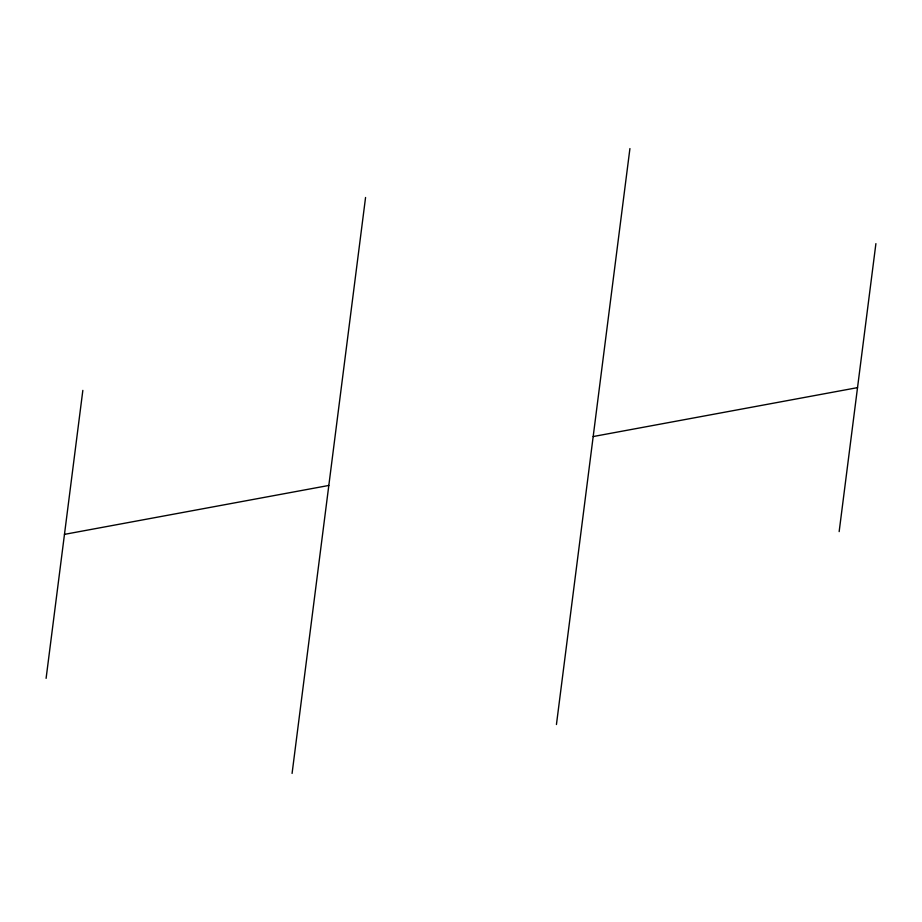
<?xml version="1.0" encoding="UTF-8"?>
<svg xmlns="http://www.w3.org/2000/svg" width="922" height="922" viewBox="0 0 922 922"><rect width="100%" height="100%" fill="white"/><g stroke="black" fill="none" stroke-linecap="round" stroke-linejoin="round"><path stroke-width="1.38" d="M46.1 678.362L82.842 390.386M292.078 773.431L365.561 197.481M556.439 724.519L629.922 148.569M839.158 531.614L875.9 243.639M64.471 534.368L328.82 485.456M593.18 436.544L857.529 387.632"/></g></svg>
